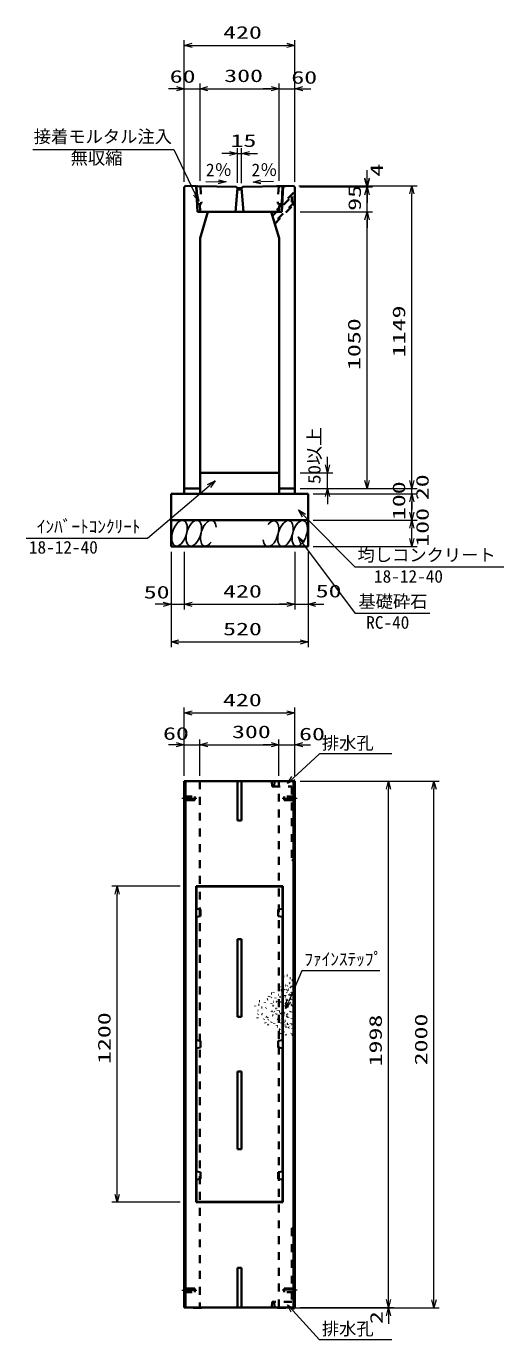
# Model space of a CAD drawing. Units: millimetres on the paper. Extents: x 15 to 1218, y 8 to 859.
# Drawn here: x 271.4 to 362, y 173.5 to 422.8 of the extents above; entities that cross this region are included whole.
import ezdxf
from ezdxf.enums import TextEntityAlignment as Align

# ---------------------------------------------------------------- set-up
doc = ezdxf.new("R2010")
doc.units = ezdxf.units.MM
doc.linetypes.add('USER2', pattern=[18.5, 12, -1.5, 3.5, -1.5])
doc.linetypes.add('USER3', pattern=[3, 1.5, -1.5])
for name, color, linetype, lineweight in [('D-BMK（構造物基準線）', 2, 'USER2', 18), ('D-STR-DIM（寸法）', 7, 'Continuous', 13), ('D-STR-HTXT(均しCON-旗)', 7, 'Continuous', 13), ('D-STR-HTXT(基礎砕石-旗)', 7, 'Continuous', 13), ('D-STR-HTXT（WS-旗）', 7, 'Continuous', 13), ('D-STR-HTXT（旗上げ）', 7, 'Continuous', 13), ('D-STR-STRF(グリ)', 7, 'Continuous', 25), ('D-STR（構造物）', 1, 'Continuous', 35)]:
    doc.layers.add(name, color=color, linetype=linetype, lineweight=lineweight)
doc.styles.add('ＭＳ ゴシック', font='')
doc.styles.get('ＭＳ ゴシック').set_extended_font_data('MS Gothic')

# ---------------------------------------------------------------- blocks, each defined once
blk = doc.blocks.new('_Open30')
at = {"color": 7, "linetype": 'Continuous', "lineweight": 13}
for p, q in [((-1, 0.2679), (0, 0)), ((0, 0), (-1, -0.2679)), ((0, 0), (-1, 0))]:
    blk.add_line(p, q, dxfattribs=at)

msp = doc.modelspace()

# ---------------------------------------------------------------- linework, layer by layer
at = {"layer": 'D-BMK（構造物基準線）'}
for p, q in [((300.896, 276.256), (303.745, 276.256)), ((319.971, 276.256), (322.82, 276.256)), ((300.896, 182.856), (303.745, 182.856)), ((322.82, 182.856), (319.971, 182.856))]:
    msp.add_line(p, q, dxfattribs=at)
at = {"layer": 'D-STR-DIM（寸法）'}
for p, q in [((301.378, 411.955), (301.378, 420.163)), ((302.878, 419.163), (320.878, 419.163)), ((322.378, 411.955), (322.378, 420.163)), ((301.378, 393.252), (301.378, 411.955)), ((304.378, 393.443), (304.378, 411.955)), ((304.378, 393.443), (304.378, 411.955)), ((319.378, 393.443), (319.378, 411.955)), ((319.378, 393.443), (319.378, 411.955)), ((322.378, 393.252), (322.378, 411.955)), ((299.878, 410.955), (298.378, 410.955)), ((301.378, 410.955), (304.378, 410.955)), ((305.878, 410.955), (307.378, 410.955)), ((305.878, 410.955), (317.878, 410.955)), ((317.878, 410.955), (316.378, 410.955)), ((319.378, 410.955), (322.378, 410.955)), ((323.878, 410.955), (325.378, 410.955)), ((311.485, 393.049), (311.485, 399.643)), ((312.276, 393.033), (312.276, 399.643)), ((309.985, 398.643), (308.485, 398.643)), ((311.485, 398.643), (312.276, 398.643)), ((313.776, 398.643), (315.276, 398.643)), ((336.083, 393.997), (336.083, 395.497)), ((336.083, 393.805), (336.083, 395.305)), ((305.492, 393.326), (307.854, 393.278)), ((318.292, 393.308), (315.931, 393.261)), ((323.128, 392.497), (337.083, 392.497)), ((323.324, 392.305), (337.083, 392.305)), ((323.324, 392.305), (337.083, 392.305)), ((324.128, 392.497), (345.581, 392.497)), ((336.083, 392.305), (336.083, 392.497)), ((336.083, 387.55), (336.083, 392.305)), ((336.083, 390.805), (336.083, 389.305)), ((344.581, 336.55), (344.581, 390.997)), ((323.378, 387.55), (337.083, 387.55)), ((323.378, 387.55), (337.083, 387.55)), ((336.083, 336.55), (336.083, 386.05)), ((336.083, 386.05), (336.083, 384.55)), ((328.567, 339.55), (328.567, 341.05)), ((323.378, 338.05), (329.567, 338.05)), ((328.567, 335.05), (328.567, 338.05)), ((344.581, 336.55), (344.581, 338.05)), ((323.378, 335.05), (345.581, 335.05)), ((323.378, 335.05), (337.083, 335.05)), ((323.378, 335.05), (345.581, 335.05)), ((323.378, 335.05), (329.567, 335.05)), ((344.581, 334.05), (344.581, 335.05)), ((325.878, 334.05), (345.581, 334.05)), ((325.878, 334.05), (345.581, 334.05)), ((328.567, 333.55), (328.567, 332.05)), ((344.581, 330.55), (344.581, 332.55)), ((344.581, 332.55), (344.581, 331.05)), ((325.878, 329.05), (345.581, 329.05)), ((325.878, 329.05), (345.581, 329.05)), ((344.581, 325.55), (344.581, 327.55)), ((298.878, 323.05), (298.878, 312.083)), ((298.878, 322.05), (298.878, 304.926)), ((301.378, 323.05), (301.378, 312.083)), ((301.378, 322.05), (301.378, 312.083)), ((322.378, 323.05), (322.378, 312.083)), ((322.378, 322.05), (322.378, 312.083)), ((324.878, 323.05), (324.878, 312.083)), ((324.878, 322.05), (324.878, 304.926)), ((325.878, 324.05), (345.581, 324.05)), ((297.378, 313.083), (295.878, 313.083)), ((298.878, 313.083), (301.378, 313.083)), ((302.878, 313.083), (320.878, 313.083)), ((302.878, 313.083), (304.378, 313.083)), ((320.878, 313.083), (319.378, 313.083)), ((322.378, 313.083), (324.878, 313.083)), ((326.378, 313.083), (327.878, 313.083)), ((300.378, 305.926), (323.378, 305.926)), ((301.358, 287.402), (301.358, 293.453)), ((302.858, 292.453), (320.858, 292.453)), ((322.358, 287.433), (322.358, 293.453)), ((301.358, 280.506), (301.358, 287.402)), ((304.358, 280.506), (304.358, 287.402)), ((304.358, 280.557), (304.358, 287.402)), ((319.358, 280.506), (319.358, 287.402)), ((319.358, 280.506), (319.358, 287.402)), ((322.358, 280.476), (322.358, 287.402)), ((299.858, 286.402), (298.358, 286.402)), ((301.358, 286.402), (304.358, 286.402)), ((305.858, 286.402), (317.858, 286.402)), ((305.858, 286.402), (307.358, 286.402)), ((317.858, 286.402), (316.358, 286.402)), ((319.358, 286.402), (322.358, 286.402)), ((323.858, 286.402), (325.358, 286.402)), ((323.358, 279.506), (341.147, 279.506)), ((339.71, 279.506), (349.787, 279.506)), ((340.147, 181.106), (340.147, 278.006)), ((348.787, 181.006), (348.787, 278.006)), ((300.608, 259.556), (287.645, 259.556)), ((288.645, 201.056), (288.645, 258.056)), ((300.608, 199.556), (287.645, 199.556)), ((340.147, 181.106), (340.147, 182.606)), ((323.358, 179.606), (341.147, 179.606)), ((323.358, 179.606), (341.147, 179.606)), ((340.147, 179.606), (340.147, 179.506)), ((322.108, 179.506), (341.147, 179.506)), ((338.71, 179.506), (349.787, 179.506)), ((340.147, 178.006), (340.147, 176.506))]:
    msp.add_line(p, q, dxfattribs=at)
at = {"layer": 'D-STR-HTXT(均しCON-旗)'}
for points in [[(271.386, 325.619), (294.42, 325.619), (306.077, 335.53)], [(362.026, 320.103), (333.819, 320.103), (324.096, 329.919)]]:
    msp.add_lwpolyline(points, dxfattribs=at)
at = {"layer": 'D-STR-HTXT(基礎砕石-旗)'}
msp.add_lwpolyline([(348, 311.353), (333.896, 311.353), (323.892, 324.679)], dxfattribs=at)
at = {"layer": 'D-STR-HTXT（WS-旗）'}
for points in [[(340.812, 284.652), (327.024, 284.652), (322.066, 280.063)], [(340.812, 173.457), (327.024, 173.457), (321.976, 178.99)]]:
    msp.add_lwpolyline(points, dxfattribs=at)
at = {"layer": 'D-STR-HTXT（旗上げ）'}
for points in [[(272.659, 399.439), (299.379, 399.439), (303.473, 390.929)], [(338.531, 243.465), (323.701, 243.465), (321.202, 237.714)]]:
    msp.add_lwpolyline(points, dxfattribs=at)
at = {"layer": 'D-STR-STRF(グリ)'}
for centre, major_axis in [((300.473, 326.574), (0.79, 2.421)), ((303.194, 326.574), (0.79, 2.421)), ((320.583, 326.493), (-0.771, -2.427)), ((323.304, 326.514), (-0.771, -2.427))]:
    msp.add_ellipse(centre, major_axis=major_axis, ratio=0.5139, dxfattribs=at)
for centre, major_axis in [((305.935, 326.574), (0.79, 2.421)), ((317.842, 326.471), (-0.771, -2.427))]:
    msp.add_ellipse(centre, major_axis=major_axis, ratio=0.5139, start_param=5.3575563, end_param=10.3750652, dxfattribs=at)
at = {"layer": 'D-STR（構造物）'}
for p, q in [((301.378, 392.252), (301.628, 392.497)), ((301.378, 335.05), (301.378, 392.252)), ((301.628, 392.497), (303.628, 392.457)), ((303.628, 392.457), (303.878, 387.55)), ((303.871, 389.171), (303.711, 392.295)), ((303.864, 392.453), (311.253, 392.305)), ((311.483, 392.05), (311.128, 387.55)), ((311.253, 392.305), (311.483, 392.05)), ((311.55, 391.8), (311.483, 392.05)), ((311.483, 392.05), (312.273, 392.05)), ((312.206, 391.8), (311.55, 391.8)), ((312.273, 392.05), (312.206, 391.8)), ((312.273, 392.05), (312.503, 392.305)), ((312.628, 387.55), (312.273, 392.05)), ((312.503, 392.305), (319.892, 392.453)), ((318.878, 392.432), (320.628, 392.468)), ((320.128, 392.457), (319.878, 387.55)), ((320.045, 392.295), (319.891, 389.173)), ((322.128, 392.497), (320.128, 392.457)), ((322.378, 392.252), (322.128, 392.497)), ((322.378, 335.05), (322.378, 392.252)), ((304.323, 389.05), (303.871, 389.171)), ((304.403, 387.55), (304.327, 389.05)), ((319.43, 389.05), (319.353, 387.55)), ((319.434, 389.05), (319.891, 389.173)), ((303.878, 387.55), (305.878, 387.55)), ((305.878, 387.55), (304.378, 382.55)), ((319.353, 387.55), (304.403, 387.55)), ((317.878, 387.55), (319.378, 382.55)), ((319.878, 387.55), (317.878, 387.55)), ((304.378, 382.55), (304.378, 335.05)), ((319.378, 382.55), (319.378, 335.05)), ((304.378, 338.05), (319.378, 338.05)), ((304.378, 335.05), (301.378, 335.05)), ((301.378, 335.05), (301.378, 334.05)), ((304.378, 335.05), (304.378, 334.05)), ((319.378, 335.05), (322.378, 335.05)), ((319.378, 335.05), (319.378, 334.05)), ((322.378, 335.05), (322.378, 334.05)), ((298.878, 334.05), (324.878, 334.05)), ((298.878, 334.05), (298.878, 324.05)), ((324.878, 334.05), (324.878, 324.05)), ((298.878, 329.05), (324.878, 329.05)), ((298.878, 324.05), (324.878, 324.05)), ((322.358, 279.506), (301.358, 279.506)), ((301.358, 279.506), (301.358, 179.606)), ((301.608, 179.606), (301.608, 279.506)), ((311.483, 279.506), (311.483, 272.006)), ((312.233, 272.006), (312.233, 279.506)), ((322.108, 279.506), (322.108, 179.606)), ((322.358, 179.606), (322.358, 279.506)), ((311.483, 272.006), (312.233, 272.006)), ((320.108, 259.556), (303.608, 259.556)), ((303.608, 259.556), (303.608, 199.556)), ((303.683, 255.231), (303.683, 259.481)), ((303.683, 259.481), (320.033, 259.481)), ((320.033, 259.481), (320.033, 255.231)), ((320.108, 259.556), (320.108, 199.556)), ((304.483, 255.106), (303.683, 255.231)), ((304.483, 253.856), (304.483, 255.106)), ((320.033, 255.231), (319.233, 255.106)), ((319.233, 255.106), (319.233, 253.856)), ((303.683, 253.731), (304.483, 253.856)), ((303.683, 230.306), (303.683, 253.731)), ((319.233, 253.856), (320.033, 253.731)), ((320.033, 253.731), (320.033, 230.306)), ((311.483, 249.481), (311.483, 234.731)), ((312.233, 249.481), (311.483, 249.481)), ((312.233, 249.481), (312.233, 234.731)), ((320.241, 242.408), (320.313, 242.389)), ((320.866, 242.584), (320.924, 242.632)), ((320.924, 242.632), (320.972, 242.574)), ((321.442, 242.077), (321.517, 242.077)), ((318.343, 239.34), (318.305, 239.405)), ((319.472, 240.417), (319.466, 240.492)), ((319.761, 239.82), (319.69, 239.845)), ((320.126, 241.554), (320.179, 241.501)), ((320.22, 240.831), (320.155, 240.794)), ((320.173, 239.704), (320.205, 239.636)), ((320.179, 241.501), (320.233, 241.554)), ((320.39, 240.008), (320.328, 239.965)), ((320.39, 240.008), (320.433, 239.947)), ((320.607, 240.681), (320.533, 240.694)), ((320.824, 239.832), (320.885, 239.875)), ((320.932, 239.404), (320.858, 239.411)), ((320.885, 239.875), (320.928, 239.813)), ((320.945, 240.61), (320.971, 240.681)), ((321.154, 239.934), (321.222, 239.966)), ((321.425, 241.145), (321.353, 241.126)), ((321.406, 241.217), (321.425, 241.145)), ((321.542, 240.308), (321.555, 240.382)), ((321.555, 240.382), (321.629, 240.369)), ((321.737, 240.508), (321.799, 240.551)), ((321.789, 241.693), (321.842, 241.746)), ((321.799, 240.551), (321.842, 240.489)), ((321.842, 241.746), (321.895, 241.693)), ((315.545, 237.06), (315.487, 237.011)), ((315.593, 237.002), (315.545, 237.06)), ((315.702, 237.749), (315.627, 237.755)), ((316.667, 237.458), (316.673, 237.533)), ((317.145, 238.073), (317.22, 238.08)), ((317.455, 238.58), (317.474, 238.653)), ((317.927, 239.163), (317.874, 239.216)), ((317.902, 238.456), (317.967, 238.493)), ((317.921, 237.366), (317.953, 237.298)), ((317.927, 239.163), (317.98, 239.216)), ((318.196, 236.869), (318.253, 236.917)), ((318.253, 236.917), (318.301, 236.86)), ((318.41, 237.606), (318.336, 237.613)), ((318.719, 238.343), (318.693, 238.272)), ((318.97, 237.628), (318.902, 237.597)), ((318.97, 237.628), (318.938, 237.696)), ((319.308, 238.96), (319.251, 238.912)), ((319.493, 238.625), (319.555, 238.581)), ((319.555, 238.581), (319.512, 238.52)), ((319.657, 237.523), (319.609, 237.58)), ((319.91, 237.484), (319.845, 237.446)), ((319.872, 237.549), (319.91, 237.484)), ((320.136, 238.224), (320.211, 238.217)), ((320.501, 238.595), (320.576, 238.595)), ((320.52, 238.765), (320.507, 238.839)), ((320.514, 237.257), (320.586, 237.277)), ((320.586, 237.277), (320.567, 237.349)), ((320.744, 238.073), (320.672, 238.054)), ((320.907, 238.036), (320.968, 237.993)), ((320.968, 237.993), (320.925, 237.932)), ((321.276, 238.988), (321.228, 239.046)), ((321.387, 238.93), (321.326, 238.887)), ((321.43, 238.869), (321.387, 238.93)), ((321.588, 238.081), (321.662, 238.094)), ((321.679, 238.878), (321.605, 238.891)), ((321.718, 237.026), (321.644, 237.013)), ((321.662, 238.094), (321.675, 238.02)), ((321.666, 238.804), (321.679, 238.878)), ((321.67, 239.256), (321.707, 239.321)), ((321.707, 239.321), (321.772, 239.284)), ((321.731, 236.952), (321.718, 237.026)), ((321.96, 236.855), (321.898, 236.898)), ((311.483, 234.731), (312.233, 234.731)), ((314.862, 236.836), (314.842, 236.764)), ((315.279, 234.604), (315.259, 234.532)), ((315.314, 235.96), (315.389, 235.96)), ((315.418, 235.242), (315.361, 235.194)), ((316.138, 236.505), (316.063, 236.505)), ((316.083, 235.254), (316.148, 235.291)), ((316.148, 235.291), (316.11, 235.356)), ((316.516, 236.12), (316.463, 236.174)), ((316.885, 236.422), (316.917, 236.49)), ((316.978, 234.759), (316.958, 234.831)), ((317.162, 234.671), (317.097, 234.633)), ((317.162, 234.671), (317.199, 234.606)), ((318.023, 235.817), (318.023, 235.742)), ((318.098, 235.817), (318.023, 235.817)), ((318.159, 235.047), (318.229, 235.021)), ((318.491, 235.69), (318.471, 235.763)), ((318.771, 236.363), (318.846, 236.363)), ((318.873, 235.298), (318.805, 235.266)), ((318.846, 236.363), (318.846, 236.288)), ((318.905, 235.23), (318.873, 235.298)), ((319.172, 236.031), (319.119, 235.978)), ((319.451, 235.796), (319.393, 235.747)), ((319.451, 235.796), (319.499, 235.738)), ((319.636, 235.46), (319.697, 235.417)), ((319.697, 235.417), (319.654, 235.355)), ((320.031, 234.83), (319.956, 234.83)), ((319.957, 234.454), (319.976, 234.381)), ((320.353, 235.053), (320.279, 235.059)), ((320.35, 236.876), (320.313, 236.811)), ((320.341, 235.467), (320.398, 235.515)), ((320.398, 235.515), (320.35, 235.573)), ((320.773, 236.52), (320.76, 236.446)), ((320.887, 234.909), (320.814, 234.889)), ((320.907, 235.282), (320.835, 235.302)), ((320.906, 234.836), (320.887, 234.909)), ((320.888, 235.21), (320.907, 235.282)), ((321.028, 236.71), (320.966, 236.667)), ((321.028, 236.71), (321.071, 236.649)), ((321.073, 234.551), (321.131, 234.599)), ((321.131, 234.599), (321.082, 234.657)), ((321.468, 235.723), (321.53, 235.766)), ((321.53, 235.766), (321.573, 235.704)), ((321.821, 235.713), (321.808, 235.64)), ((321.827, 234.517), (321.82, 234.442)), ((321.917, 236.793), (321.96, 236.855)), ((316.524, 234.294), (316.498, 234.224)), ((316.743, 233.648), (316.774, 233.58)), ((317.266, 233.224), (317.323, 233.272)), ((317.286, 234.202), (317.339, 234.255)), ((317.323, 233.272), (317.371, 233.214)), ((317.902, 233.71), (317.921, 233.783)), ((318.422, 233.548), (318.429, 233.473)), ((318.948, 233.176), (318.948, 233.101)), ((319.064, 232.883), (319.011, 232.83)), ((319.204, 234.281), (319.136, 234.249)), ((319.235, 234.213), (319.204, 234.281)), ((319.493, 232.352), (319.418, 232.352)), ((319.482, 234.178), (319.456, 234.108)), ((319.493, 232.427), (319.493, 232.352)), ((319.824, 233.629), (319.751, 233.648)), ((319.804, 233.556), (319.824, 233.629)), ((319.976, 234.381), (319.904, 234.362)), ((320.047, 232.946), (319.99, 232.897)), ((320.047, 232.946), (319.999, 233.003)), ((320.137, 232.871), (320.137, 232.946)), ((320.245, 233.68), (320.192, 233.734)), ((320.192, 233.627), (320.245, 233.68)), ((320.561, 233.227), (320.493, 233.259)), ((320.501, 234.006), (320.576, 234.006)), ((320.668, 232.87), (320.743, 232.863)), ((320.743, 232.863), (320.737, 232.788)), ((321.013, 233.398), (320.941, 233.417)), ((321.013, 233.398), (320.994, 233.326)), ((321.237, 232.715), (321.179, 232.667)), ((321.189, 232.773), (321.237, 232.715)), ((321.598, 233.396), (321.604, 233.471)), ((321.794, 233.243), (321.746, 233.301)), ((321.926, 232.558), (321.933, 232.633)), ((304.483, 230.181), (303.683, 230.306)), ((304.483, 228.931), (304.483, 230.181)), ((320.033, 230.306), (319.233, 230.181)), ((319.233, 230.181), (319.233, 228.931)), ((319.478, 231.573), (319.446, 231.506)), ((319.842, 231.59), (319.789, 231.643)), ((319.789, 231.537), (319.842, 231.59)), ((320.298, 231.849), (320.351, 231.796)), ((320.599, 231.375), (320.667, 231.343)), ((320.667, 231.343), (320.635, 231.275)), ((321.704, 231.512), (321.71, 231.587)), ((321.843, 231.311), (321.9, 231.359)), ((321.9, 231.359), (321.852, 231.416)), ((303.683, 228.806), (304.483, 228.931)), ((303.683, 205.381), (303.683, 228.806)), ((319.233, 228.931), (320.033, 228.806)), ((320.033, 228.806), (320.033, 205.381)), ((312.233, 224.381), (311.483, 224.381)), ((311.483, 224.381), (311.483, 209.631)), ((312.233, 224.381), (312.233, 209.631)), ((311.483, 209.631), (312.233, 209.631)), ((304.483, 205.256), (303.683, 205.381)), ((304.483, 204.006), (304.483, 205.256)), ((320.033, 205.381), (319.233, 205.256)), ((319.233, 205.256), (319.233, 204.006)), ((303.683, 203.881), (304.483, 204.006)), ((303.683, 199.631), (303.683, 203.881)), ((319.233, 204.006), (320.033, 203.881)), ((320.033, 203.881), (320.033, 199.631)), ((303.608, 199.556), (320.108, 199.556)), ((320.033, 199.631), (303.683, 199.631)), ((311.483, 187.106), (311.483, 179.606)), ((311.483, 187.106), (312.233, 187.106)), ((312.233, 187.106), (312.233, 179.606)), ((301.358, 179.606), (322.358, 179.606)), ((303.108, 179.506), (303.008, 179.606)), ((304.608, 179.506), (304.708, 179.606)), ((319.108, 179.506), (319.008, 179.606)), ((320.608, 179.506), (320.708, 179.606)), ((304.608, 179.506), (303.108, 179.506)), ((320.608, 179.506), (319.108, 179.506))]:
    msp.add_line(p, q, dxfattribs=at)
at = {"layer": 'D-STR（構造物）', "linetype": 'USER3'}
for p, q in [((304.455, 392.441), (304.622, 389.172)), ((319.301, 392.441), (319.139, 389.172)), ((304.622, 389.172), (304.327, 389.05)), ((322.128, 391.158), (318.026, 387.056)), ((318.107, 386.787), (322.303, 390.983)), ((322.303, 389.398), (318.473, 385.567)), ((318.547, 385.322), (322.303, 389.078)), ((319.139, 389.172), (319.434, 389.05)), ((321.803, 389.398), (321.803, 390.483)), ((321.803, 389.398), (322.303, 389.398)), ((322.303, 390.983), (322.055, 391.231)), ((322.055, 388.806), (322.303, 389.053)), ((322.303, 389.053), (322.303, 390.983)), ((304.358, 279.506), (304.358, 179.606)), ((317.999, 279.506), (318.08, 278.456)), ((318.52, 279.506), (318.446, 278.456)), ((319.358, 179.606), (319.358, 279.506)), ((318.08, 278.456), (321.776, 278.456)), ((321.776, 278.456), (321.776, 264.506)), ((301.358, 276.606), (303.358, 276.606)), ((303.358, 275.906), (301.358, 275.906)), ((303.358, 276.606), (303.358, 275.906)), ((322.358, 276.606), (320.358, 276.606)), ((320.358, 276.606), (320.358, 275.906)), ((320.358, 275.906), (322.358, 275.906)), ((321.776, 264.506), (322.351, 264.506)), ((321.783, 194.606), (321.783, 180.656)), ((321.783, 194.606), (322.358, 194.606)), ((303.358, 183.206), (301.358, 183.206)), ((301.358, 182.506), (303.358, 182.506)), ((303.358, 182.506), (303.358, 183.206)), ((320.358, 183.206), (322.358, 183.206)), ((320.358, 182.506), (320.358, 183.206)), ((322.358, 182.506), (320.358, 182.506)), ((318.087, 180.656), (318.006, 179.606)), ((321.783, 180.656), (318.087, 180.656)), ((318.527, 179.606), (318.453, 180.656))]:
    msp.add_line(p, q, dxfattribs=at)
at = {"layer": 'D-STR（構造物）'}
for centre, start, end in [((303.861, 392.303), 88.85201, 182.91704), ((319.895, 392.303), 357.08295, 91.14798)]:
    msp.add_arc(centre, 0.15, start, end, dxfattribs=at)

# ---------------------------------------------------------------- block references
at = {"layer": 'D-STR-DIM（寸法）', "xscale": 1.5, "yscale": 1.5}
for p, rotation in [((301.378, 419.163), 180), ((304.378, 410.955), 180), ((304.378, 410.955), 180), ((322.378, 410.955), 180), ((312.276, 398.643), 180), ((336.083, 392.497), 270), ((309.353, 393.248), 358.85424), ((314.431, 393.231), 181.14576), ((336.083, 392.305), 270), ((336.083, 392.305), 90), ((344.581, 392.497), 90), ((336.083, 387.55), 90), ((336.083, 387.55), 90), ((328.567, 338.05), 270), ((328.567, 335.05), 90), ((336.083, 335.05), 270), ((344.581, 335.05), 270), ((344.581, 335.05), 270), ((344.581, 334.05), 90), ((344.581, 334.05), 90), ((344.581, 329.05), 270), ((344.581, 329.05), 90), ((344.581, 324.05), 270), ((301.378, 313.083), 180), ((301.378, 313.083), 180), ((324.878, 313.083), 180), ((298.878, 305.926), 180), ((301.358, 292.453), 180), ((304.358, 286.402), 180), ((304.358, 286.402), 180), ((322.358, 286.402), 180), ((340.147, 279.506), 90), ((348.787, 279.506), 90), ((288.645, 259.556), 90), ((288.645, 199.556), 270), ((340.147, 179.606), 270), ((340.147, 179.606), 270), ((348.787, 179.506), 270), ((340.147, 179.506), 90)]:
    msp.add_blockref('_Open30', p, dxfattribs=dict(at, rotation=rotation))
for p in [(322.378, 419.163), (301.378, 410.955), (319.378, 410.955), (319.378, 410.955), (311.485, 398.643), (298.878, 313.083), (322.378, 313.083), (322.378, 313.083), (324.878, 305.926), (322.358, 292.453), (301.358, 286.402), (319.358, 286.402), (319.358, 286.402)]:
    msp.add_blockref('_Open30', p, dxfattribs=at)
at = {"layer": 'D-STR-HTXT(均しCON-旗)', "xscale": 1.5, "yscale": 1.5}
for p, rotation in [((307.22, 336.502), 40.37163), ((323.04, 330.985), 134.72505)]:
    msp.add_blockref('_Open30', p, dxfattribs=dict(at, rotation=rotation))
at = {"layer": 'D-STR-HTXT(基礎砕石-旗)', "xscale": 1.5, "yscale": 1.5, "rotation": 126.89552}
msp.add_blockref('_Open30', (322.992, 325.879), dxfattribs=at)
at = {"layer": 'D-STR-HTXT（WS-旗）', "xscale": 1.5, "yscale": 1.5}
for p, rotation in [((320.965, 279.044), 222.78711), ((320.965, 180.098), 132.37661)]:
    msp.add_blockref('_Open30', p, dxfattribs=dict(at, rotation=rotation))
at = {"layer": 'D-STR-HTXT（旗上げ）', "xscale": 1.5, "yscale": 1.5}
for p, rotation in [((304.124, 389.578), 295.69073), ((320.604, 236.338), 246.50838)]:
    msp.add_blockref('_Open30', p, dxfattribs=dict(at, rotation=rotation))

# ---------------------------------------------------------------- texts
at = {"layer": 'D-STR-DIM（寸法）', "style": 'ＭＳ ゴシック', "width": 1.5}
for s, p in [('420', (308.753, 419.701)), ('60', (298.614, 411.349)), ('300', (308.962, 411.492)), ('60', (321.698, 411.178)), ('15', (310.167, 399.18)), ('420', (308.753, 313.62)), ('50', (326.33, 313.658)), ('50', (293.681, 313.45)), ('520', (308.753, 306.463)), ('420', (308.733, 292.99)), ('60', (297.344, 286.621)), ('300', (310.442, 286.94)), ('60', (323.178, 286.526))]:
    msp.add_text(s, height=2.405, dxfattribs=at).set_placement(p, align=Align.BOTTOM_LEFT)
at = {"layer": 'D-STR-DIM（寸法）', "style": 'ＭＳ ゴシック'}
for rotation, p in [(0.01, (305.499, 393.623)), (359.99, (314.147, 393.62))]:
    msp.add_text('2％', height=2.405, rotation=rotation, dxfattribs=at).set_placement(p, align=Align.BOTTOM_LEFT)
for s, width, p in [('4', 1.5, (339.847, 394.246)), ('95', 1.5, (335.639, 387.77)), ('1149', 1.5, (344.044, 359.977)), ('1050', 1.5, (335.546, 357.55)), ('50以上', 1.1, (327.986, 335.913)), ('20', 1.5, (348.495, 332.832)), ('100', 1.5, (344.044, 329.05)), ('100', 1.5, (348.516, 323.995)), ('1200', 1.5, (288.107, 225.806)), ('1998', 1.5, (339.61, 225.347)), ('2000', 1.5, (348.25, 225.547)), ('2', 1.5, (339.785, 176.418))]:
    msp.add_text(s, height=2.405, rotation=90, dxfattribs=dict(at, width=width)).set_placement(p, align=Align.BOTTOM_LEFT)
at = {"layer": 'D-STR-HTXT(均しCON-旗)', "style": 'ＭＳ ゴシック'}
for s, p in [('ｲﾝﾊﾞｰﾄｺﾝｸﾘｰﾄ', (273.388, 325.903)), ('18-12-40', (271.883, 321.969)), ('均しコンクリート', (334.265, 320.513)), ('18-12-40', (337.4, 316.452))]:
    msp.add_text(s, height=2.405, dxfattribs=at).set_placement(p, align=Align.BOTTOM_LEFT)
at = {"layer": 'D-STR-HTXT(基礎砕石-旗)', "style": 'ＭＳ ゴシック'}
for s, p in [('基礎砕石', (334.432, 311.688)), ('RC-40', (335.92, 307.702))]:
    msp.add_text(s, height=2.405, dxfattribs=at).set_placement(p, align=Align.BOTTOM_LEFT)
at = {"layer": 'D-STR-HTXT（WS-旗）', "style": 'ＭＳ ゴシック'}
for p in [(327.505, 284.804), (327.505, 173.609)]:
    msp.add_text('排水孔', height=2.405, dxfattribs=at).set_placement(p, align=Align.BOTTOM_LEFT)
at = {"layer": 'D-STR-HTXT（旗上げ）', "style": 'ＭＳ ゴシック'}
for s, p in [('接着モルタル注入', (272.804, 399.943)), ('無収縮', (279.808, 395.865)), ('ﾌｧｲﾝｽﾃｯﾌﾟ', (324.181, 243.789))]:
    msp.add_text(s, height=2.405, dxfattribs=at).set_placement(p, align=Align.BOTTOM_LEFT)

doc.saveas('drawing.dxf')
